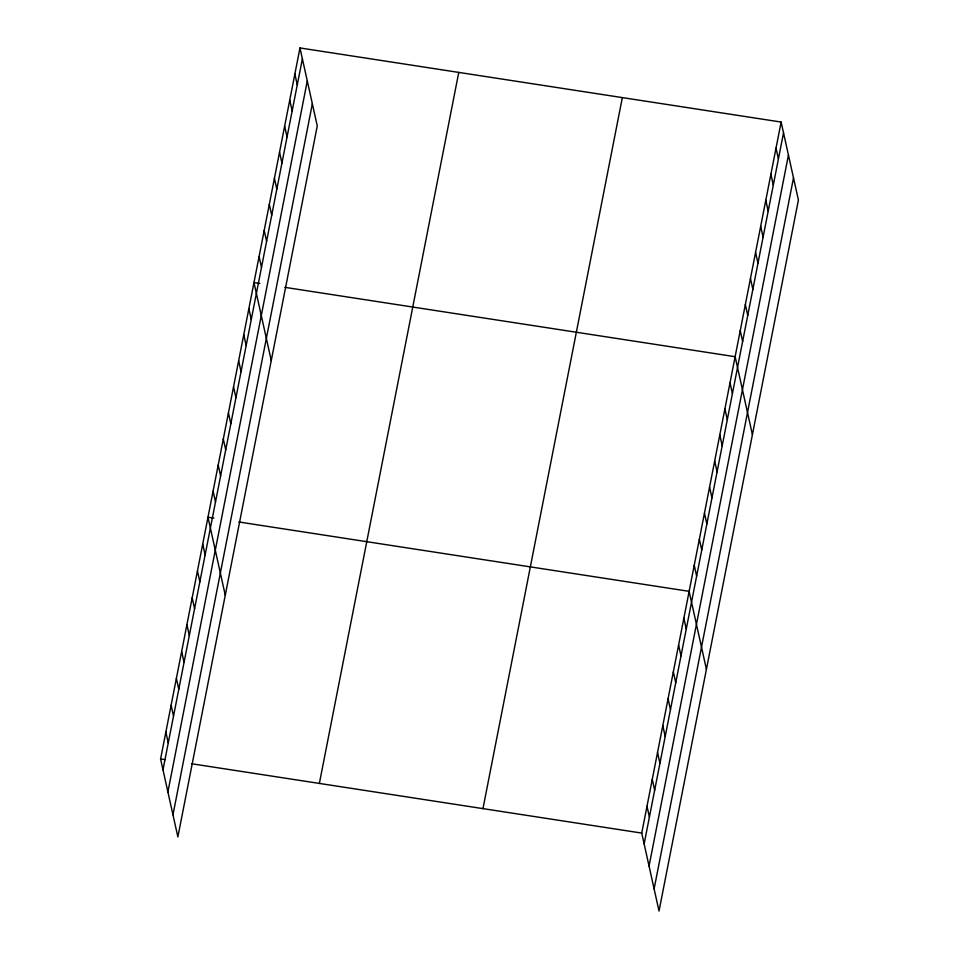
<?xml version="1.0" encoding="UTF-8"?>
<svg xmlns="http://www.w3.org/2000/svg" width="959" height="959" viewBox="0 0 959 959"><rect width="100%" height="100%" fill="white"/><g stroke="black" fill="none" stroke-linecap="round" stroke-linejoin="round"><path stroke-width="1.44" d="M299.975 47.95L317.261 125.917L177.871 836.943L160.585 758.965L299.975 47.95L781.129 122.057L798.415 200.035L659.025 911.05L641.739 833.083L781.129 122.057M162.994 769.801L302.385 58.787M167.897 791.954L307.288 80.94M172.968 814.79L312.346 103.764M319.371 783.431L458.762 72.404M482.964 808.629L622.343 97.602M644.136 843.92L783.527 132.893M649.051 866.073L788.442 155.046M654.11 888.897L793.501 177.871M259.865 283.492L253.979 282.581L271.265 360.56M284.847 287.34L735.133 356.7L752.407 434.667M213.857 518.124L207.983 517.225L225.269 595.191M238.851 521.984L689.125 591.331L706.411 669.298M160.585 758.965L164.996 759.648M191.464 763.724L641.739 833.083M776.011 148.13L778.42 158.966M770.904 174.202L773.302 185.039M765.797 200.275L768.195 211.112M760.679 226.348L763.088 237.185M755.572 252.409L757.97 263.245M750.465 278.482L752.863 289.318M745.347 304.554L747.756 315.391M740.24 330.627L742.638 341.464M730.015 382.773L732.424 393.61M724.908 408.834L727.306 419.67M719.789 434.906L722.199 445.743M714.683 460.979L717.092 471.816M709.576 487.052L711.974 497.889M704.457 513.125L706.867 523.962M699.351 539.198L701.748 550.022M694.244 565.259L696.642 576.095M683.863 618.195L686.26 629.032M678.6 645.059L680.998 655.896M673.338 671.911L675.735 682.748M668.063 698.775L670.473 709.612M662.801 725.639L665.198 736.476M657.538 752.503L659.936 763.34M652.264 779.355L654.673 790.192M647.001 806.219L649.411 817.056M294.869 74.023L297.266 84.86M289.75 100.096L292.159 110.932M284.643 126.156L287.041 136.993M279.537 152.229L281.934 163.066M274.418 178.302L276.827 189.139M269.311 204.375L271.709 215.212M264.204 230.448L266.602 241.284M259.086 256.521L261.495 267.357M248.872 308.654L251.27 319.491M243.754 334.727L246.163 345.564M238.647 360.8L241.045 371.636M233.54 386.873L235.938 397.709M228.422 412.945L230.831 423.77M223.315 439.006L225.713 449.843M218.208 465.079L220.606 475.916M213.09 491.152L215.499 501.989M202.721 544.089L205.118 554.925M197.446 570.941L199.856 581.777M192.184 597.805L194.581 608.641M186.921 624.669L189.319 635.505M181.647 651.533L184.056 662.357M176.384 678.385L178.794 689.221M171.122 705.249L173.519 716.085M165.859 732.113L168.257 742.949"/></g></svg>
